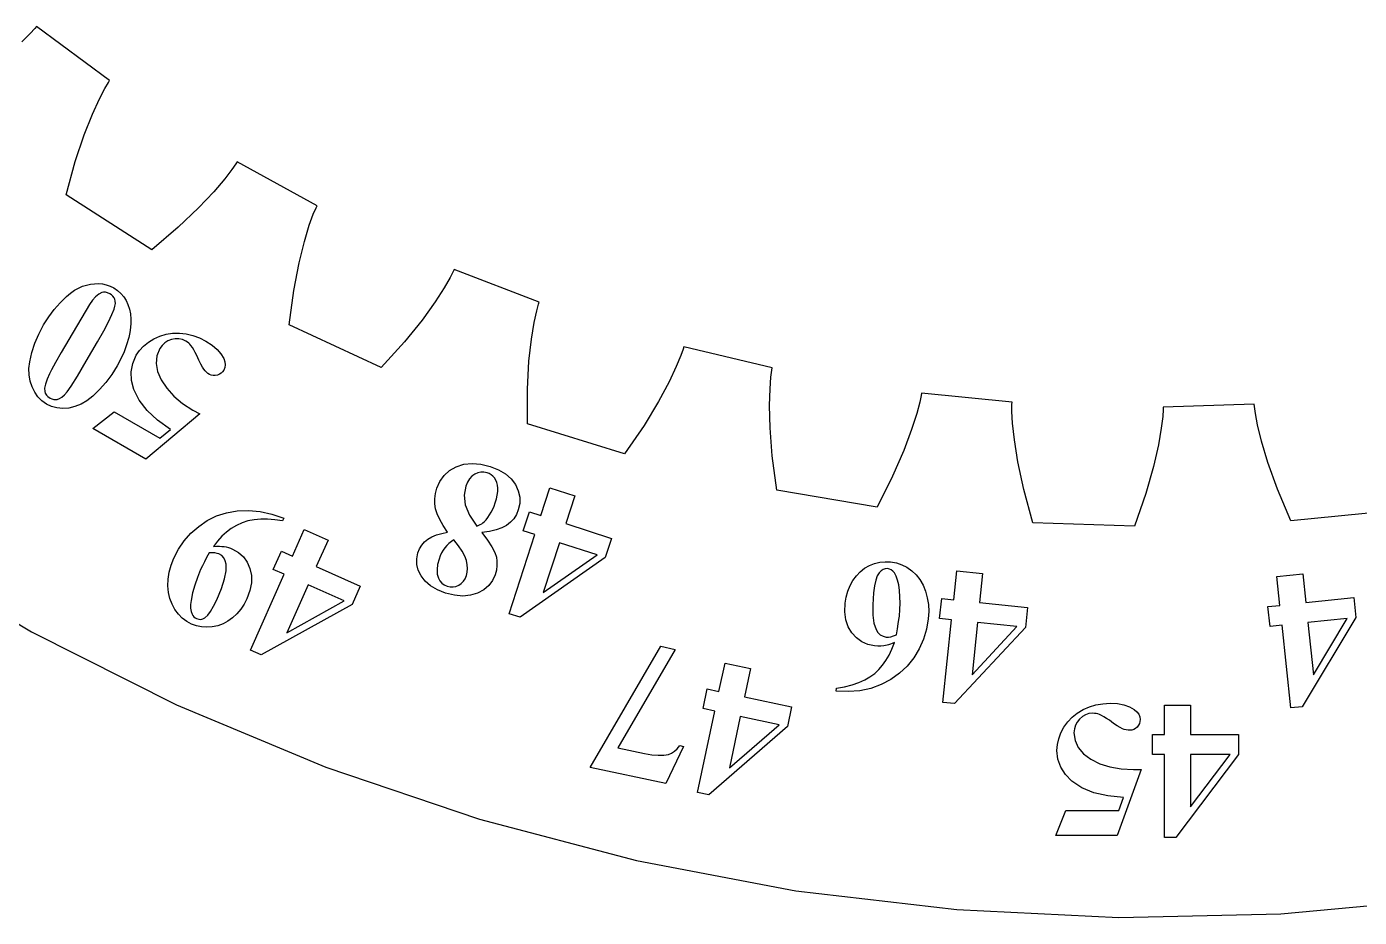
# Model space of a CAD drawing. Header units: metres. Extents: x -322 to 194, y -258 to 258.
# Drawn here: x -96.6 to -11.5, y -148.4 to -91.5 of the extents above; entities that cross this region are included whole.
import ezdxf

# ---------------------------------------------------------------- set-up
doc = ezdxf.new("R2010")
doc.units = ezdxf.units.M

msp = doc.modelspace()

# ---------------------------------------------------------------- linework, layer by layer
for p, q in [((-96.3905, -91.8997), (-96.9237, -92.4295)), ((-96.0909, -91.5708), (-96.3905, -91.8997)), ((-95.9967, -91.4575), (-96.0909, -91.5708)), ((-91.3167, -94.9057), (-95.9967, -91.4575)), ((-91.6224, -95.4129), (-91.397, -95.0293)), ((-91.397, -95.0293), (-91.3167, -94.9057)), ((-92.4184, -97.0554), (-91.9704, -96.0791)), ((-91.9704, -96.0791), (-91.6224, -95.4129)), ((-92.9423, -98.3748), (-92.4184, -97.0554)), ((-93.5147, -100.078), (-92.9423, -98.3748)), ((-94.1032, -102.212), (-93.5147, -100.078)), ((-83.2514, -100.229), (-83.5045, -100.595)), ((-83.1731, -100.104), (-83.2514, -100.229)), ((-78.0753, -102.898), (-83.1731, -100.104)), ((-83.9623, -101.191), (-84.6593, -102.009)), ((-83.5045, -100.595), (-83.9623, -101.191)), ((-84.6593, -102.009), (-85.6356, -103.039)), ((-88.6279, -105.708), (-94.1032, -102.212)), ((-78.1384, -103.031), (-78.0753, -102.898)), ((-85.6356, -103.039), (-86.9393, -104.275)), ((-78.5668, -104.148), (-78.3107, -103.441)), ((-78.3107, -103.441), (-78.1384, -103.031)), ((-86.9393, -104.275), (-88.6279, -105.708)), ((-78.8807, -105.175), (-78.5668, -104.148)), ((-79.224, -106.553), (-78.8807, -105.175)), ((-79.5644, -108.317), (-79.224, -106.553)), ((-69.3724, -107.099), (-69.5744, -107.495)), ((-69.3115, -106.965), (-69.3724, -107.099)), ((-63.8867, -109.054), (-69.3115, -106.965)), ((-93.3109, -108.16), (-93.0533, -108.05)), ((-93.0533, -108.05), (-92.7959, -107.969)), ((-92.7959, -107.969), (-92.5389, -107.913)), ((-92.5389, -107.913), (-92.2824, -107.882)), ((-92.2824, -107.882), (-92.0262, -107.875)), ((-92.0262, -107.875), (-91.7741, -107.896)), ((-91.7741, -107.896), (-91.5287, -107.949)), ((-91.5287, -107.949), (-91.29, -108.034)), ((-91.29, -108.034), (-91.058, -108.15)), ((-69.5744, -107.495), (-69.9487, -108.147)), ((-94.4834, -109.094), (-94.0784, -108.699)), ((-94.0784, -108.699), (-93.8234, -108.485)), ((-93.8234, -108.485), (-93.5676, -108.305)), ((-93.5676, -108.305), (-93.3109, -108.16)), ((-92.2137, -108.721), (-92.4093, -108.937)), ((-92.0166, -108.56), (-92.2137, -108.721)), ((-91.8181, -108.452), (-92.0166, -108.56)), ((-91.6991, -108.423), (-91.8181, -108.452)), ((-91.5752, -108.425), (-91.6991, -108.423)), ((-91.4462, -108.457), (-91.5752, -108.425)), ((-91.3123, -108.52), (-91.4462, -108.457)), ((-91.1974, -108.597), (-91.3123, -108.52)), ((-91.1038, -108.683), (-91.1974, -108.597)), ((-91.0314, -108.777), (-91.1038, -108.683)), ((-91.058, -108.15), (-90.8131, -108.313)), ((-90.9804, -108.879), (-91.0314, -108.777)), ((-90.9537, -108.999), (-90.9804, -108.879)), ((-90.8131, -108.313), (-90.5996, -108.502)), ((-90.5996, -108.502), (-90.4177, -108.716)), ((-90.4177, -108.716), (-90.2673, -108.956)), ((-79.8631, -110.511), (-79.5644, -108.317)), ((-69.9487, -108.147), (-70.5306, -109.05)), ((-95.2104, -110.004), (-94.8607, -109.529)), ((-94.8607, -109.529), (-94.4834, -109.094)), ((-92.6035, -109.207), (-93.9251, -111.446)), ((-92.4093, -108.937), (-92.6035, -109.207)), ((-91.1694, -109.859), (-91.0332, -109.513)), ((-91.0332, -109.513), (-90.9801, -109.316)), ((-90.9801, -109.316), (-90.9536, -109.145)), ((-90.9536, -109.145), (-90.9537, -108.999)), ((-90.2673, -108.956), (-90.1474, -109.22)), ((-90.1474, -109.22), (-90.0557, -109.505)), ((-90.0557, -109.505), (-89.9922, -109.811)), ((-70.5306, -109.05), (-71.3608, -110.202)), ((-64.2073, -110.359), (-64.0476, -109.624)), ((-64.0476, -109.624), (-63.9315, -109.195)), ((-63.9315, -109.195), (-63.8867, -109.054)), ((-95.8405, -111.103), (-95.5325, -110.518)), ((-95.5325, -110.518), (-95.2104, -110.004)), ((-91.6983, -110.901), (-91.3911, -110.322)), ((-91.3911, -110.322), (-91.1694, -109.859)), ((-89.9922, -109.811), (-89.957, -110.139)), ((-89.9555, -110.398), (-89.9784, -110.682)), ((-89.957, -110.139), (-89.9555, -110.398)), ((-73.9707, -113.245), (-79.8631, -110.511)), ((-71.3608, -110.202), (-72.4881, -111.601)), ((-64.3814, -111.419), (-64.2073, -110.359)), ((-96.0908, -111.691), (-95.8405, -111.103)), ((-93.9251, -111.446), (-94.4059, -112.282)), ((-92.0911, -111.597), (-91.6983, -110.901)), ((-90.0974, -111.328), (-90.2315, -111.791)), ((-90.0257, -110.992), (-90.0974, -111.328)), ((-89.9784, -110.682), (-90.0257, -110.992)), ((-88.8419, -111.616), (-88.4921, -111.399)), ((-88.4921, -111.399), (-88.1112, -111.226)), ((-88.1112, -111.226), (-87.7132, -111.107)), ((-87.7132, -111.107), (-87.2983, -111.045)), ((-87.3692, -111.44), (-87.5972, -111.53)), ((-87.1301, -111.394), (-87.3692, -111.44)), ((-87.2983, -111.045), (-86.8665, -111.037)), ((-86.8978, -111.396), (-87.1301, -111.394)), ((-86.6721, -111.447), (-86.8978, -111.396)), ((-86.8665, -111.037), (-86.4307, -111.084)), ((-86.4531, -111.547), (-86.6721, -111.447)), ((-86.4307, -111.084), (-86.0038, -111.185)), ((-86.0038, -111.185), (-85.586, -111.338)), ((-85.586, -111.338), (-85.177, -111.545)), ((-64.5381, -112.83), (-64.3814, -111.419)), ((-96.4177, -112.875), (-96.2831, -112.282)), ((-96.2831, -112.282), (-96.0908, -111.691)), ((-94.4059, -112.282), (-94.7717, -112.925)), ((-92.812, -112.836), (-92.0911, -111.597)), ((-90.398, -112.245), (-90.5969, -112.688)), ((-90.2315, -111.791), (-90.398, -112.245)), ((-89.6151, -112.456), (-89.4034, -112.145)), ((-89.4034, -112.145), (-89.1456, -111.865)), ((-89.1456, -111.865), (-88.8419, -111.616)), ((-88.1094, -112.024), (-88.2999, -112.489)), ((-87.9673, -111.822), (-88.1094, -112.024)), ((-87.7966, -111.657), (-87.9673, -111.822)), ((-87.5972, -111.53), (-87.7966, -111.657)), ((-86.3556, -111.609), (-86.4531, -111.547)), ((-86.2681, -111.676), (-86.3556, -111.609)), ((-86.1908, -111.749), (-86.2681, -111.676)), ((-86.1236, -111.827), (-86.1908, -111.749)), ((-86.0331, -111.95), (-86.1236, -111.827)), ((-85.9419, -112.098), (-86.0331, -111.95)), ((-85.85, -112.27), (-85.9419, -112.098)), ((-85.7574, -112.466), (-85.85, -112.27)), ((-85.177, -111.545), (-84.7783, -111.804)), ((-84.7783, -111.804), (-84.4548, -112.076)), ((-84.4548, -112.076), (-84.2067, -112.362)), ((-72.4881, -111.601), (-73.9707, -113.245)), ((-54.7016, -112.058), (-54.849, -112.478)), ((-54.6591, -111.917), (-54.7016, -112.058)), ((-49.0043, -113.264), (-54.6591, -111.917)), ((-96.4678, -113.299), (-96.4177, -112.875)), ((-94.7717, -112.925), (-95.0226, -113.375)), ((-93.3753, -113.781), (-92.812, -112.836)), ((-90.8282, -113.122), (-91.1775, -113.679)), ((-90.5969, -112.688), (-90.8282, -113.122)), ((-89.9499, -113.511), (-89.8461, -112.975)), ((-89.8461, -112.975), (-89.6151, -112.456)), ((-88.2999, -112.489), (-88.3492, -112.978)), ((-88.3492, -112.978), (-88.2575, -113.492)), ((-85.6195, -112.773), (-85.7574, -112.466)), ((-85.4981, -113.022), (-85.6195, -112.773)), ((-85.3934, -113.214), (-85.4981, -113.022)), ((-84.2067, -112.362), (-84.0339, -112.661)), ((-84.0339, -112.661), (-83.9641, -112.869)), ((-83.9641, -112.869), (-83.9397, -113.062)), ((-83.9397, -113.062), (-83.9608, -113.24)), ((-64.6403, -114.623), (-64.5381, -112.83)), ((-55.1331, -113.173), (-55.5893, -114.146)), ((-54.849, -112.478), (-55.1331, -113.173)), ((-96.4605, -113.707), (-96.4678, -113.299)), ((-96.396, -114.099), (-96.4605, -113.707)), ((-95.3146, -113.988), (-95.4176, -114.295)), ((-95.1585, -113.632), (-95.3146, -113.988)), ((-95.0226, -113.375), (-95.1585, -113.632)), ((-93.781, -114.432), (-93.3753, -113.781)), ((-91.1775, -113.679), (-91.5545, -114.189)), ((-89.9265, -114.065), (-89.9499, -113.511)), ((-88.2575, -113.492), (-88.0247, -114.031)), ((-88.0247, -114.031), (-87.6711, -114.566)), ((-85.3054, -113.347), (-85.3934, -113.214)), ((-85.2234, -113.447), (-85.3054, -113.347)), ((-85.1355, -113.535), (-85.2234, -113.447)), ((-85.0417, -113.611), (-85.1355, -113.535)), ((-84.9421, -113.676), (-85.0417, -113.611)), ((-84.8259, -113.728), (-84.9421, -113.676)), ((-84.7035, -113.753), (-84.8259, -113.728)), ((-84.5749, -113.751), (-84.7035, -113.753)), ((-84.4399, -113.722), (-84.5749, -113.751)), ((-84.3108, -113.671), (-84.4399, -113.722)), ((-84.199, -113.601), (-84.3108, -113.671)), ((-84.1045, -113.511), (-84.199, -113.601)), ((-84.0273, -113.402), (-84.1045, -113.511)), ((-83.9608, -113.24), (-84.0273, -113.402)), ((-49.1481, -114.6), (-49.0877, -113.85)), ((-49.0877, -113.85), (-49.0299, -113.409)), ((-49.0299, -113.409), (-49.0043, -113.264)), ((-96.2741, -114.476), (-96.396, -114.099)), ((-96.1035, -114.822), (-96.2741, -114.476)), ((-95.892, -115.12), (-96.1035, -114.822)), ((-95.4176, -114.295), (-95.4674, -114.555)), ((-95.4674, -114.555), (-95.4641, -114.767)), ((-95.4641, -114.767), (-95.4279, -114.886)), ((-95.4279, -114.886), (-95.3584, -114.996)), ((-94.1964, -114.979), (-94.0291, -114.79)), ((-94.0291, -114.79), (-93.781, -114.432)), ((-91.959, -114.652), (-92.3912, -115.067)), ((-91.5545, -114.189), (-91.959, -114.652)), ((-89.776, -114.637), (-89.9265, -114.065)), ((-89.4344, -115.325), (-89.776, -114.637)), ((-87.6711, -114.566), (-87.2156, -115.064)), ((-64.6439, -116.837), (-64.6403, -114.623)), ((-55.5893, -114.146), (-56.2587, -115.398)), ((-49.1794, -115.673), (-49.1481, -114.6)), ((-39.4774, -114.871), (-39.5007, -115.017)), ((-33.6934, -115.453), (-39.4774, -114.871)), ((-95.6395, -115.372), (-95.892, -115.12)), ((-95.346, -115.577), (-95.6395, -115.372)), ((-95.3584, -114.996), (-95.2556, -115.098)), ((-95.0258, -115.726), (-95.346, -115.577)), ((-95.2556, -115.098), (-95.1194, -115.19)), ((-95.1194, -115.19), (-95.0036, -115.247)), ((-94.6827, -115.817), (-95.0258, -115.726)), ((-95.0036, -115.247), (-94.891, -115.28)), ((-94.891, -115.28), (-94.7816, -115.291)), ((-94.7816, -115.291), (-94.6754, -115.279)), ((-94.6754, -115.279), (-94.5196, -115.224)), ((-94.5196, -115.224), (-94.3599, -115.123)), ((-94.3599, -115.123), (-94.1964, -114.979)), ((-93.5313, -115.736), (-93.9276, -115.824)), ((-93.1431, -115.58), (-93.5313, -115.736)), ((-92.763, -115.357), (-93.1431, -115.58)), ((-92.3912, -115.067), (-92.763, -115.357)), ((-88.9307, -115.979), (-89.4344, -115.325)), ((-87.2156, -115.064), (-86.6583, -115.527)), ((-86.6583, -115.527), (-85.9991, -115.955)), ((-56.2587, -115.398), (-57.1895, -116.934)), ((-49.1466, -117.093), (-49.1794, -115.673)), ((-39.5909, -115.452), (-39.7796, -116.18)), ((-39.5007, -115.017), (-39.5909, -115.452)), ((-33.6996, -115.6), (-33.6934, -115.453)), ((-33.698, -116.045), (-33.6996, -115.6)), ((-18.2275, -115.582), (-24.0374, -115.776)), ((-18.2139, -115.728), (-18.2275, -115.582)), ((-18.1531, -116.169), (-18.2139, -115.728)), ((-94.3166, -115.85), (-94.6827, -115.817)), ((-93.9276, -115.824), (-94.3166, -115.85)), ((-92.3906, -117.135), (-91.0363, -116.07)), ((-91.0363, -116.07), (-88.1143, -117.757)), ((-85.5674, -116.197), (-89.0096, -119.087)), ((-88.2648, -116.6), (-88.9307, -115.979)), ((-85.9991, -115.955), (-85.5674, -116.197)), ((-39.7796, -116.18), (-40.1022, -117.205)), ((-33.6579, -116.796), (-33.698, -116.045)), ((-24.0724, -116.367), (-24.1625, -117.113)), ((-24.0411, -115.923), (-24.0724, -116.367)), ((-24.0374, -115.776), (-24.0411, -115.923)), ((-18.0133, -116.908), (-18.1531, -116.169)), ((-89.0096, -119.087), (-92.3906, -117.135)), ((-87.4368, -117.187), (-88.2648, -116.6)), ((-88.1143, -117.757), (-87.4368, -117.187)), ((-58.4397, -118.762), (-64.6439, -116.837)), ((-57.1895, -116.934), (-58.4397, -118.762)), ((-49.0088, -118.884), (-49.1466, -117.093)), ((-40.1022, -117.205), (-40.5988, -118.535)), ((-33.5459, -117.864), (-33.6579, -116.796)), ((-24.1625, -117.113), (-24.3456, -118.172)), ((-17.7599, -117.952), (-18.0133, -116.908)), ((-33.3242, -119.266), (-33.5459, -117.864)), ((-24.3456, -118.172), (-24.6605, -119.556)), ((-17.3533, -119.312), (-17.7599, -117.952)), ((-48.7173, -121.079), (-49.0088, -118.884)), ((-40.5988, -118.535), (-41.3165, -120.181)), ((-69.96, -120.137), (-69.6109, -119.826)), ((-69.6109, -119.826), (-69.1839, -119.581)), ((-69.1839, -119.581), (-68.6997, -119.42)), ((-68.6997, -119.42), (-68.1778, -119.362)), ((-68.1778, -119.362), (-67.6184, -119.407)), ((-67.8102, -119.966), (-68.0036, -120.055)), ((-67.6135, -119.921), (-67.8102, -119.966)), ((-67.6184, -119.407), (-67.0214, -119.556)), ((-67.4135, -119.921), (-67.6135, -119.921)), ((-67.2102, -119.965), (-67.4135, -119.921)), ((-67.0818, -120.018), (-67.2102, -119.965)), ((-67.0214, -119.556), (-66.4822, -119.771)), ((-66.4822, -119.771), (-66.0325, -120.036)), ((-32.9489, -121.023), (-33.3242, -119.266)), ((-24.6605, -119.556), (-25.1523, -121.284)), ((-16.7472, -121.003), (-17.3533, -119.312)), ((-70.4245, -120.956), (-70.2312, -120.513)), ((-70.2312, -120.513), (-69.96, -120.137)), ((-68.5648, -120.824), (-68.6813, -121.403)), ((-68.4632, -120.571), (-68.5648, -120.824)), ((-68.3358, -120.359), (-68.4632, -120.571)), ((-68.1826, -120.186), (-68.3358, -120.359)), ((-68.0036, -120.055), (-68.1826, -120.186)), ((-66.9617, -120.091), (-67.0818, -120.018)), ((-66.8502, -120.182), (-66.9617, -120.091)), ((-66.747, -120.294), (-66.8502, -120.182)), ((-66.6593, -120.425), (-66.747, -120.294)), ((-66.5943, -120.577), (-66.6593, -120.425)), ((-66.5519, -120.749), (-66.5943, -120.577)), ((-66.5321, -120.943), (-66.5519, -120.749)), ((-66.0325, -120.036), (-65.6723, -120.352)), ((-65.6723, -120.352), (-65.4017, -120.719)), ((-65.4017, -120.719), (-65.2209, -121.114)), ((-41.3165, -120.181), (-42.3119, -122.159)), ((-70.5539, -121.621), (-70.512, -121.292)), ((-70.5501, -121.944), (-70.5539, -121.621)), ((-70.512, -121.292), (-70.4245, -120.956)), ((-68.6813, -121.403), (-68.6047, -122.019)), ((-66.6906, -121.89), (-66.615, -121.629)), ((-66.615, -121.629), (-66.5634, -121.384)), ((-66.5634, -121.384), (-66.5357, -121.155)), ((-66.5357, -121.155), (-66.5321, -120.943)), ((-65.2209, -121.114), (-65.1304, -121.515)), ((-65.1304, -121.515), (-65.1301, -121.922)), ((-63.7753, -122.696), (-63.2018, -120.931)), ((-63.2018, -120.931), (-61.6192, -121.445)), ((-61.6192, -121.445), (-62.1928, -123.211)), ((-42.3119, -122.159), (-48.7173, -121.079)), ((-32.3674, -123.16), (-32.9489, -121.023)), ((-25.1523, -121.284), (-25.8752, -123.377)), ((-15.8861, -123.043), (-16.7472, -121.003)), ((-84.4887, -122.72), (-83.8494, -122.515)), ((-83.8494, -122.515), (-83.1644, -122.393)), ((-83.1644, -122.393), (-82.448, -122.364)), ((-82.448, -122.364), (-81.7138, -122.432)), ((-81.7138, -122.432), (-80.962, -122.599)), ((-70.5007, -122.261), (-70.5501, -121.944)), ((-70.399, -122.59), (-70.5007, -122.261)), ((-68.6047, -122.019), (-68.3347, -122.673)), ((-67.057, -122.659), (-66.9477, -122.479)), ((-66.9477, -122.479), (-66.8502, -122.291)), ((-66.8502, -122.291), (-66.7645, -122.095)), ((-66.7645, -122.095), (-66.6906, -121.89)), ((-65.2202, -122.335), (-65.3444, -122.635)), ((-65.1301, -121.922), (-65.2202, -122.335)), ((-64.9013, -123.676), (-64.5058, -122.459)), ((-64.5058, -122.459), (-63.7753, -122.696)), ((-9.42284, -122.393), (-15.8861, -123.043)), ((-86.1236, -123.826), (-85.6304, -123.386)), ((-85.6304, -123.386), (-85.0824, -123.011)), ((-85.0824, -123.011), (-84.4887, -122.72)), ((-83.2172, -123.321), (-83.5469, -123.518)), ((-82.8651, -123.163), (-83.2172, -123.321)), ((-82.4904, -123.043), (-82.8651, -123.163)), ((-82.0932, -122.962), (-82.4904, -123.043)), ((-81.6731, -122.921), (-82.0932, -122.962)), ((-81.2293, -122.92), (-81.6731, -122.921)), ((-80.7618, -122.959), (-81.2293, -122.92)), ((-80.962, -122.599), (-80.1924, -122.863)), ((-80.2705, -123.038), (-80.7618, -122.959)), ((-80.1924, -122.863), (-80.2705, -123.038)), ((-70.2384, -122.95), (-70.399, -122.59)), ((-70.0188, -123.34), (-70.2384, -122.95)), ((-69.7401, -123.761), (-70.0188, -123.34)), ((-68.3347, -122.673), (-67.8716, -123.363)), ((-67.8716, -123.363), (-67.7509, -123.316)), ((-67.7509, -123.316), (-67.6463, -123.267)), ((-67.6463, -123.267), (-67.5579, -123.217)), ((-67.5579, -123.217), (-67.4857, -123.166)), ((-67.4857, -123.166), (-67.3849, -123.075)), ((-67.3849, -123.075), (-67.2798, -122.96)), ((-67.2798, -122.96), (-67.1705, -122.821)), ((-67.1705, -122.821), (-67.057, -122.659)), ((-65.9704, -123.321), (-66.2731, -123.481)), ((-65.7195, -123.127), (-65.9704, -123.321)), ((-65.5108, -122.899), (-65.7195, -123.127)), ((-65.3444, -122.635), (-65.5108, -122.899)), ((-62.1928, -123.211), (-59.2711, -124.16)), ((-25.8752, -123.377), (-32.3674, -123.16)), ((-86.5514, -124.31), (-86.1236, -123.826)), ((-84.1496, -124.021), (-84.4242, -124.325)), ((-83.8572, -123.752), (-84.1496, -124.021)), ((-83.5469, -123.518), (-83.8572, -123.752)), ((-79.6421, -125.28), (-78.8872, -123.584)), ((-78.8872, -123.584), (-77.3671, -124.261)), ((-71.202, -124.379), (-70.989, -124.204)), ((-70.989, -124.204), (-70.7386, -124.056)), ((-70.7386, -124.056), (-70.447, -123.933)), ((-70.447, -123.933), (-70.1142, -123.835)), ((-70.1142, -123.835), (-69.7401, -123.761)), ((-69.3323, -124.244), (-69.4964, -124.351)), ((-69.0327, -124.622), (-69.3323, -124.244)), ((-67.0627, -123.707), (-67.5494, -123.773)), ((-67.5494, -123.773), (-67.1846, -124.26)), ((-66.6372, -123.609), (-67.0627, -123.707)), ((-66.2731, -123.481), (-66.6372, -123.609)), ((-65.8124, -128.966), (-64.1709, -123.914)), ((-64.1709, -123.914), (-64.9013, -123.676)), ((-59.2711, -124.16), (-59.6667, -125.377)), ((-105.212, -124.831), (-96.3087, -130.122)), ((-87.2109, -125.409), (-86.9139, -124.837)), ((-86.9139, -124.837), (-86.5514, -124.31)), ((-84.9644, -125.084), (-85.1239, -125.373)), ((-84.7674, -125.079), (-84.9644, -125.084)), ((-84.5971, -125.088), (-84.7674, -125.079)), ((-84.4242, -124.325), (-84.681, -124.664)), ((-84.681, -124.664), (-84.4838, -124.656)), ((-84.4534, -125.112), (-84.5971, -125.088)), ((-84.4838, -124.656), (-84.3048, -124.657)), ((-84.3048, -124.657), (-84.1441, -124.664)), ((-84.1441, -124.664), (-84.0017, -124.679)), ((-84.0017, -124.679), (-83.8692, -124.703)), ((-83.8692, -124.703), (-83.7373, -124.737)), ((-83.7373, -124.737), (-83.6059, -124.781)), ((-83.6059, -124.781), (-83.475, -124.834)), ((-83.475, -124.834), (-83.0917, -125.051)), ((-83.0917, -125.051), (-82.7775, -125.329)), ((-80.8643, -126.137), (-80.3437, -124.967)), ((-80.3437, -124.967), (-79.6421, -125.28)), ((-77.3671, -124.261), (-78.122, -125.956)), ((-71.7091, -125.453), (-71.631, -125.083)), ((-71.631, -125.083), (-71.5229, -124.819)), ((-71.5229, -124.819), (-71.3799, -124.584)), ((-71.3799, -124.584), (-71.202, -124.379)), ((-70.1187, -125.088), (-70.205, -125.276)), ((-70.0199, -124.914), (-70.1187, -125.088)), ((-69.9087, -124.753), (-70.0199, -124.914)), ((-69.7846, -124.605), (-69.9087, -124.753)), ((-69.6472, -124.471), (-69.7846, -124.605)), ((-69.4964, -124.351), (-69.6472, -124.471)), ((-68.7995, -124.969), (-69.0327, -124.622)), ((-68.6328, -125.286), (-68.7995, -124.969)), ((-67.1846, -124.26), (-66.9079, -124.684)), ((-66.9079, -124.684), (-66.7193, -125.046)), ((-66.7193, -125.046), (-66.6188, -125.345)), ((-62.5883, -124.428), (-63.626, -127.622)), ((-60.1841, -125.209), (-62.5883, -124.428)), ((-87.5099, -126.313), (-87.3876, -125.864)), ((-87.3876, -125.864), (-87.2109, -125.409)), ((-85.3959, -125.906), (-85.5085, -126.149)), ((-85.2677, -125.647), (-85.3959, -125.906)), ((-85.1239, -125.373), (-85.2677, -125.647)), ((-84.3364, -125.151), (-84.4534, -125.112)), ((-84.1619, -125.257), (-84.3364, -125.151)), ((-84.0284, -125.401), (-84.1619, -125.257)), ((-83.936, -125.583), (-84.0284, -125.401)), ((-83.8846, -125.803), (-83.936, -125.583)), ((-83.8868, -126.222), (-83.8846, -125.803)), ((-82.7775, -125.329), (-82.5326, -125.669)), ((-82.5326, -125.669), (-82.3569, -126.07)), ((-71.7023, -125.821), (-71.7091, -125.453)), ((-71.6108, -126.188), (-71.7023, -125.821)), ((-70.3707, -125.828), (-70.409, -126.148)), ((-70.2789, -125.478), (-70.3707, -125.828)), ((-70.205, -125.276), (-70.2789, -125.478)), ((-68.5325, -125.572), (-68.6328, -125.286)), ((-68.483, -125.836), (-68.5325, -125.572)), ((-68.4671, -126.084), (-68.483, -125.836)), ((-66.5836, -125.897), (-66.6234, -126.185)), ((-66.6188, -125.345), (-66.5821, -125.618)), ((-66.5821, -125.618), (-66.5836, -125.897)), ((-59.6667, -125.377), (-65.1105, -129.194)), ((-63.626, -127.622), (-60.1841, -125.209)), ((-43.1056, -126.065), (-42.7957, -125.891)), ((-42.7957, -125.891), (-42.4676, -125.762)), ((-42.4676, -125.762), (-42.1337, -125.68)), ((-42.1337, -125.68), (-41.7942, -125.646)), ((-41.7942, -125.646), (-41.449, -125.658)), ((-41.449, -125.658), (-41.0805, -125.723)), ((-41.0805, -125.723), (-40.7318, -125.838)), ((-40.7318, -125.838), (-40.403, -126.003)), ((-87.5916, -127.194), (-87.5779, -126.756)), ((-87.5779, -126.756), (-87.5099, -126.313)), ((-85.7149, -126.65), (-85.8856, -127.147)), ((-85.5085, -126.149), (-85.7149, -126.65)), ((-84.1819, -127.358), (-83.9859, -126.741)), ((-83.9859, -126.741), (-83.8868, -126.222)), ((-82.3569, -126.07), (-82.2634, -126.515)), ((-82.3233, -131.302), (-80.1627, -126.449)), ((-82.2634, -126.515), (-82.2648, -126.986)), ((-80.1627, -126.449), (-80.8643, -126.137)), ((-78.122, -125.956), (-75.3155, -127.206)), ((-71.4345, -126.552), (-71.6108, -126.188)), ((-71.1725, -126.894), (-71.4345, -126.552)), ((-70.409, -126.148), (-70.3936, -126.439)), ((-70.3936, -126.439), (-70.3246, -126.7)), ((-70.3246, -126.7), (-70.2367, -126.872)), ((-68.7263, -126.893), (-68.6174, -126.728)), ((-68.6174, -126.728), (-68.5363, -126.535)), ((-68.5363, -126.535), (-68.4848, -126.317)), ((-68.4848, -126.317), (-68.4671, -126.084)), ((-66.7013, -126.479), (-66.8675, -126.848)), ((-66.6234, -126.185), (-66.7013, -126.479)), ((-43.8507, -126.841), (-43.6331, -126.54)), ((-43.6331, -126.54), (-43.3847, -126.281)), ((-43.3847, -126.281), (-43.1056, -126.065)), ((-42.2956, -126.55), (-42.3936, -126.828)), ((-42.179, -126.357), (-42.2956, -126.55)), ((-42.052, -126.228), (-42.179, -126.357)), ((-41.9215, -126.14), (-42.052, -126.228)), ((-41.7875, -126.094), (-41.9215, -126.14)), ((-41.65, -126.088), (-41.7875, -126.094)), ((-41.5202, -126.116), (-41.65, -126.088)), ((-41.4022, -126.17), (-41.5202, -126.116)), ((-41.2962, -126.252), (-41.4022, -126.17)), ((-41.202, -126.36), (-41.2962, -126.252)), ((-41.09, -126.559), (-41.202, -126.36)), ((-40.9988, -126.814), (-41.09, -126.559)), ((-40.403, -126.003), (-40.094, -126.217)), ((-40.094, -126.217), (-39.8149, -126.479)), ((-39.8149, -126.479), (-39.5759, -126.784)), ((-39.5759, -126.784), (-39.377, -127.134)), ((-37.418, -128.077), (-37.224, -126.231)), ((-37.224, -126.231), (-35.5691, -126.405)), ((-35.5691, -126.405), (-35.7631, -128.251)), ((-16.7788, -126.589), (-15.1239, -126.415)), ((-16.5848, -128.435), (-16.7788, -126.589)), ((-15.1239, -126.415), (-14.9299, -128.261)), ((-87.5542, -127.614), (-87.5916, -127.194)), ((-87.4683, -128.005), (-87.5542, -127.614)), ((-86.0205, -127.639), (-86.1196, -128.126)), ((-85.8856, -127.147), (-86.0205, -127.639)), ((-84.4749, -128.076), (-84.1819, -127.358)), ((-82.3611, -127.483), (-82.5522, -128.006)), ((-82.2648, -126.986), (-82.3611, -127.483)), ((-78.6426, -127.126), (-80.0084, -130.193)), ((-76.3331, -128.154), (-78.6426, -127.126)), ((-75.3155, -127.206), (-75.8362, -128.375)), ((-70.8239, -127.191), (-71.1725, -126.894)), ((-70.3885, -127.442), (-70.8239, -127.191)), ((-69.8665, -127.649), (-70.3885, -127.442)), ((-70.2367, -126.872), (-70.114, -127.015)), ((-70.114, -127.015), (-69.9565, -127.128)), ((-69.9565, -127.128), (-69.7642, -127.211)), ((-69.2992, -127.791), (-69.8665, -127.649)), ((-69.7642, -127.211), (-69.5758, -127.253)), ((-69.5758, -127.253), (-69.3903, -127.255)), ((-69.3903, -127.255), (-69.2075, -127.218)), ((-69.2075, -127.218), (-69.0276, -127.141)), ((-69.0276, -127.141), (-68.863, -127.031)), ((-68.863, -127.031), (-68.7263, -126.893)), ((-67.8255, -127.648), (-68.2787, -127.791)), ((-67.4296, -127.432), (-67.8255, -127.648)), ((-67.1103, -127.165), (-67.4296, -127.432)), ((-66.8675, -126.848), (-67.1103, -127.165)), ((-44.278, -127.902), (-44.1755, -127.527)), ((-44.1755, -127.527), (-44.0331, -127.174)), ((-44.0331, -127.174), (-43.8507, -126.841)), ((-42.5343, -127.642), (-42.5896, -128.41)), ((-42.4732, -127.192), (-42.5343, -127.642)), ((-42.3936, -126.828), (-42.4732, -127.192)), ((-40.9284, -127.126), (-40.9988, -126.814)), ((-40.8787, -127.494), (-40.9284, -127.126)), ((-40.8498, -127.893), (-40.8787, -127.494)), ((-39.377, -127.134), (-39.2181, -127.527)), ((-39.2181, -127.527), (-39.1031, -127.948)), ((-87.334, -128.367), (-87.4683, -128.005)), ((-87.1513, -128.7), (-87.334, -128.367)), ((-86.1196, -128.126), (-86.1476, -128.383)), ((-86.1476, -128.383), (-86.1463, -128.615)), ((-84.8702, -128.823), (-84.676, -128.492)), ((-84.676, -128.492), (-84.4749, -128.076)), ((-82.7334, -128.361), (-82.9457, -128.685)), ((-82.5522, -128.006), (-82.7334, -128.361)), ((-75.8362, -128.375), (-81.6491, -131.602)), ((-80.0084, -130.193), (-76.3331, -128.154)), ((-68.7699, -127.839), (-69.2992, -127.791)), ((-68.2787, -127.791), (-68.7699, -127.839)), ((-44.3602, -128.85), (-44.3407, -128.298)), ((-44.3407, -128.298), (-44.278, -127.902)), ((-42.5896, -128.41), (-42.5814, -129.054)), ((-40.8541, -128.704), (-40.8416, -128.296)), ((-40.8416, -128.296), (-40.8498, -127.893)), ((-39.1031, -127.948), (-39.035, -128.383)), ((-39.035, -128.383), (-39.0137, -128.83)), ((-38.3156, -129.27), (-38.1818, -127.997)), ((-38.1818, -127.997), (-37.418, -128.077)), ((-35.7631, -128.251), (-32.7079, -128.572)), ((-17.3486, -128.515), (-16.5848, -128.435)), ((-14.9299, -128.261), (-11.8747, -127.94)), ((-11.8747, -127.94), (-11.7409, -129.213)), ((-86.9298, -128.996), (-87.1513, -128.7)), ((-86.6784, -129.25), (-86.9298, -128.996)), ((-86.3971, -129.46), (-86.6784, -129.25)), ((-86.1463, -128.615), (-86.1154, -128.822)), ((-86.1154, -128.822), (-86.0552, -129.004)), ((-86.0552, -129.004), (-86.0071, -129.089)), ((-86.0071, -129.089), (-85.942, -129.164)), ((-85.942, -129.164), (-85.8601, -129.227)), ((-85.8601, -129.227), (-85.7612, -129.281)), ((-85.7612, -129.281), (-85.6281, -129.322)), ((-85.6281, -129.322), (-85.4965, -129.327)), ((-85.4965, -129.327), (-85.3663, -129.296)), ((-85.3663, -129.296), (-85.2376, -129.228)), ((-85.2376, -129.228), (-85.0573, -129.068)), ((-85.0573, -129.068), (-84.8702, -128.823)), ((-83.4632, -129.233), (-83.7618, -129.451)), ((-83.189, -128.975), (-83.4632, -129.233)), ((-82.9457, -128.685), (-83.189, -128.975)), ((-65.1105, -129.194), (-65.8124, -128.966)), ((-44.297, -129.35), (-44.3602, -128.85)), ((-44.151, -129.797), (-44.297, -129.35)), ((-42.5814, -129.054), (-42.5096, -129.576)), ((-40.9554, -129.61), (-40.9145, -129.336)), ((-40.9145, -129.336), (-40.8873, -129.116)), ((-40.8873, -129.116), (-40.8541, -128.704)), ((-39.0393, -129.289), (-39.1514, -129.959)), ((-39.0137, -128.83), (-39.0393, -129.289)), ((-37.5518, -129.35), (-38.3156, -129.27)), ((-38.107, -134.633), (-37.5518, -129.35)), ((-32.7079, -128.572), (-32.8417, -129.845)), ((-17.2148, -129.788), (-17.3486, -128.515)), ((-11.7409, -129.213), (-15.1618, -134.914)), ((-12.282, -129.27), (-14.7961, -129.534)), ((-14.4451, -132.874), (-12.282, -129.27)), ((-96.3087, -130.122), (-87.0582, -134.779)), ((-86.086, -129.626), (-86.3971, -129.46)), ((-85.7749, -129.739), (-86.086, -129.626)), ((-85.4502, -129.807), (-85.7749, -129.739)), ((-85.1119, -129.83), (-85.4502, -129.807)), ((-84.7599, -129.807), (-85.1119, -129.83)), ((-84.4101, -129.738), (-84.7599, -129.807)), ((-84.0774, -129.619), (-84.4101, -129.738)), ((-83.7618, -129.451), (-84.0774, -129.619)), ((-43.9223, -130.191), (-44.151, -129.797)), ((-43.6293, -130.518), (-43.9223, -130.191)), ((-42.5096, -129.576), (-42.3742, -129.974)), ((-42.3742, -129.974), (-42.2529, -130.168)), ((-42.2529, -130.168), (-42.1038, -130.313)), ((-41.0786, -130.324), (-41.0101, -129.94)), ((-41.0101, -129.94), (-40.9554, -129.61)), ((-39.1514, -129.959), (-39.3437, -130.598)), ((-32.8417, -129.845), (-37.3731, -134.71)), ((-35.8969, -129.524), (-36.2479, -132.864)), ((-36.2479, -132.864), (-33.3828, -129.788)), ((-33.3828, -129.788), (-35.8969, -129.524)), ((-16.451, -129.708), (-17.2148, -129.788)), ((-15.8957, -134.991), (-16.451, -129.708)), ((-14.7961, -129.534), (-14.4451, -132.874)), ((-60.6236, -138.795), (-56.1277, -131.049)), ((-56.1277, -131.049), (-55.2024, -131.245)), ((-43.2896, -130.766), (-43.6293, -130.518)), ((-42.9032, -130.933), (-43.2896, -130.766)), ((-42.4701, -131.021), (-42.9032, -130.933)), ((-42.2713, -131.034), (-42.4701, -131.021)), ((-42.0717, -131.033), (-42.2713, -131.034)), ((-42.1038, -130.313), (-41.9268, -130.409)), ((-41.8712, -131.016), (-42.0717, -131.033)), ((-41.9268, -130.409), (-41.722, -130.456)), ((-41.6699, -130.985), (-41.8712, -131.016)), ((-41.722, -130.456), (-41.5919, -130.457)), ((-41.5736, -130.96), (-41.6699, -130.985)), ((-41.5919, -130.457), (-41.4413, -130.436)), ((-41.4643, -130.92), (-41.5736, -130.96)), ((-41.3421, -130.867), (-41.4643, -130.92)), ((-41.4413, -130.436), (-41.2702, -130.391)), ((-41.368, -131.224), (-41.207, -130.799)), ((-41.207, -130.799), (-41.3421, -130.867)), ((-41.2702, -130.391), (-41.0786, -130.324)), ((-39.3437, -130.598), (-39.6163, -131.206)), ((-81.6491, -131.602), (-82.3233, -131.302)), ((-55.2024, -131.245), (-58.8579, -137.535)), ((-41.7426, -131.956), (-41.5466, -131.61)), ((-41.5466, -131.61), (-41.368, -131.224)), ((-39.9691, -131.784), (-40.3941, -132.313)), ((-39.6163, -131.206), (-39.9691, -131.784)), ((-52.4075, -133.933), (-52.0216, -132.118)), ((-52.0216, -132.118), (-50.3939, -132.464)), ((-50.3939, -132.464), (-50.7798, -134.279)), ((-42.4646, -132.786), (-42.1944, -132.538)), ((-42.1944, -132.538), (-41.9562, -132.264)), ((-41.9562, -132.264), (-41.7426, -131.956)), ((-40.3941, -132.313), (-40.8818, -132.773)), ((-44.3814, -133.632), (-43.9031, -133.514)), ((-43.9031, -133.514), (-43.4761, -133.371)), ((-43.4761, -133.371), (-43.1006, -133.202)), ((-43.1006, -133.202), (-42.7666, -133.007)), ((-42.7666, -133.007), (-42.4646, -132.786)), ((-42.0459, -133.49), (-42.7103, -133.735)), ((-41.4324, -133.166), (-42.0459, -133.49)), ((-40.8818, -132.773), (-41.4324, -133.166)), ((-53.4248, -135.026), (-53.1587, -133.774)), ((-53.1587, -133.774), (-52.4075, -133.933)), ((-50.7798, -134.279), (-47.7749, -134.918)), ((-44.9312, -133.916), (-44.9111, -133.725)), ((-44.1529, -133.947), (-44.9312, -133.916)), ((-44.9111, -133.725), (-44.3814, -133.632)), ((-43.4126, -133.887), (-44.1529, -133.947)), ((-42.7103, -133.735), (-43.4126, -133.887)), ((-87.0582, -134.779), (-77.5053, -138.78)), ((-53.778, -140.381), (-52.6736, -135.185)), ((-52.6736, -135.185), (-53.4248, -135.026)), ((-47.7749, -134.918), (-48.0411, -136.17)), ((-37.3731, -134.71), (-38.107, -134.633)), ((-29.5233, -135.317), (-29.153, -135.095)), ((-29.153, -135.095), (-28.7521, -134.917)), ((-28.7521, -134.917), (-28.3322, -134.791)), ((-28.3322, -134.791), (-27.8936, -134.715)), ((-27.8936, -134.715), (-27.436, -134.69)), ((-27.436, -134.69), (-26.9612, -134.714)), ((-26.9612, -134.714), (-26.545, -134.788)), ((-26.545, -134.788), (-26.1872, -134.912)), ((-26.1872, -134.912), (-25.888, -135.085)), ((-25.888, -135.085), (-25.7235, -135.23)), ((-25.7235, -135.23), (-25.606, -135.385)), ((-23.9623, -136.674), (-23.9623, -134.818)), ((-23.9623, -134.818), (-22.2983, -134.818)), ((-22.2983, -134.818), (-22.2983, -136.674)), ((-15.1618, -134.914), (-15.8957, -134.991)), ((-51.0459, -135.531), (-51.7441, -138.816)), ((-51.7441, -138.816), (-48.5732, -136.057)), ((-48.5732, -136.057), (-51.0459, -135.531)), ((-30.38, -136.221), (-30.1368, -135.88)), ((-30.1368, -135.88), (-29.8512, -135.579)), ((-29.8512, -135.579), (-29.5233, -135.317)), ((-29.6487, -136.096), (-29.7142, -136.324)), ((-29.5397, -135.886), (-29.6487, -136.096)), ((-29.387, -135.695), (-29.5397, -135.886)), ((-29.2032, -135.535), (-29.387, -135.695)), ((-29.0007, -135.421), (-29.2032, -135.535)), ((-28.7797, -135.352), (-29.0007, -135.421)), ((-28.54, -135.33), (-28.7797, -135.352)), ((-28.4246, -135.334), (-28.54, -135.33)), ((-28.3152, -135.349), (-28.4246, -135.334)), ((-28.2121, -135.373), (-28.3152, -135.349)), ((-28.115, -135.407), (-28.2121, -135.373)), ((-27.9751, -135.468), (-28.115, -135.407)), ((-27.8222, -135.55), (-27.9751, -135.468)), ((-27.6566, -135.653), (-27.8222, -135.55)), ((-27.478, -135.778), (-27.6566, -135.653)), ((-27.2051, -135.974), (-27.478, -135.778)), ((-26.9755, -136.129), (-27.2051, -135.974)), ((-26.7891, -136.243), (-26.9755, -136.129)), ((-25.6228, -136.098), (-25.709, -136.207)), ((-25.5612, -135.981), (-25.6228, -136.098)), ((-25.606, -135.385), (-25.5355, -135.549)), ((-25.5243, -135.856), (-25.5612, -135.981)), ((-25.5355, -135.549), (-25.512, -135.723)), ((-25.512, -135.723), (-25.5243, -135.856)), ((-48.0411, -136.17), (-53.0561, -140.535)), ((-30.7962, -137.322), (-30.713, -136.951)), ((-30.713, -136.951), (-30.5742, -136.584)), ((-30.5742, -136.584), (-30.38, -136.221)), ((-29.7142, -136.324), (-29.736, -136.571)), ((-29.736, -136.571), (-29.6687, -137.068)), ((-26.646, -136.315), (-26.7891, -136.243)), ((-26.5253, -136.36), (-26.646, -136.315)), ((-26.4052, -136.392), (-26.5253, -136.36)), ((-26.2858, -136.411), (-26.4052, -136.392)), ((-26.167, -136.418), (-26.2858, -136.411)), ((-26.0405, -136.404), (-26.167, -136.418)), ((-25.922, -136.365), (-26.0405, -136.404)), ((-25.8115, -136.299), (-25.922, -136.365)), ((-25.709, -136.207), (-25.8115, -136.299)), ((-24.7303, -137.954), (-24.7303, -136.674)), ((-24.7303, -136.674), (-23.9623, -136.674)), ((-22.2983, -136.674), (-19.2263, -136.674)), ((-19.2263, -136.674), (-19.2263, -137.954)), ((-58.8579, -137.535), (-57.1677, -137.894)), ((-54.6724, -137.443), (-55.7906, -139.822)), ((-55.4309, -137.877), (-55.2473, -137.76)), ((-55.2473, -137.76), (-55.0701, -137.599)), ((-55.0701, -137.599), (-54.8993, -137.395)), ((-54.8993, -137.395), (-54.6724, -137.443)), ((-30.824, -137.698), (-30.7962, -137.322)), ((-30.7646, -138.262), (-30.824, -137.698)), ((-29.6687, -137.068), (-29.4667, -137.517)), ((-29.4667, -137.517), (-29.1302, -137.916)), ((-57.1677, -137.894), (-56.6991, -137.977)), ((-56.6991, -137.977), (-56.2851, -138.014)), ((-56.2851, -138.014), (-55.9257, -138.006)), ((-55.9257, -138.006), (-55.6209, -137.952)), ((-55.6209, -137.952), (-55.4309, -137.877)), ((-30.5862, -138.779), (-30.7646, -138.262)), ((-29.1302, -137.916), (-28.659, -138.267)), ((-28.659, -138.267), (-28.0857, -138.552)), ((-28.0857, -138.552), (-27.442, -138.756)), ((-23.9623, -137.954), (-24.7303, -137.954)), ((-23.9623, -143.266), (-23.9623, -137.954)), ((-19.2263, -137.954), (-23.2243, -143.266)), ((-19.7703, -137.954), (-22.2983, -137.954)), ((-22.2983, -137.954), (-22.2983, -141.311)), ((-22.2983, -141.311), (-19.7703, -137.954)), ((-77.5053, -138.78), (-67.6966, -142.104)), ((-55.7906, -139.822), (-60.6236, -138.795)), ((-30.2891, -139.247), (-30.5862, -138.779)), ((-29.873, -139.667), (-30.2891, -139.247)), ((-27.442, -138.756), (-26.7277, -138.879)), ((-25.448, -138.913), (-26.984, -143.137)), ((-26.7277, -138.879), (-25.943, -138.919)), ((-25.943, -138.919), (-25.448, -138.913)), ((-53.0561, -140.535), (-53.778, -140.381)), ((-29.2332, -140.091), (-29.873, -139.667)), ((-28.4697, -140.406), (-29.2332, -140.091)), ((-27.5827, -140.611), (-28.4697, -140.406)), ((-26.572, -140.705), (-27.5827, -140.611)), ((-26.874, -141.537), (-26.572, -140.705)), ((-67.6966, -142.104), (-57.6799, -144.736)), ((-30.888, -143.137), (-30.248, -141.537)), ((-30.248, -141.537), (-26.874, -141.537)), ((-26.984, -143.137), (-30.888, -143.137)), ((-23.2243, -143.266), (-23.9623, -143.266)), ((-57.6799, -144.736), (-47.504, -146.664)), ((-47.504, -146.664), (-37.2184, -147.876)), ((-16.5191, -148.137), (-6.20627, -147.185)), ((-37.2184, -147.876), (-26.8734, -148.368)), ((-26.8734, -148.368), (-16.5191, -148.137))]:
    msp.add_line(p, q)

doc.saveas('drawing.dxf')
